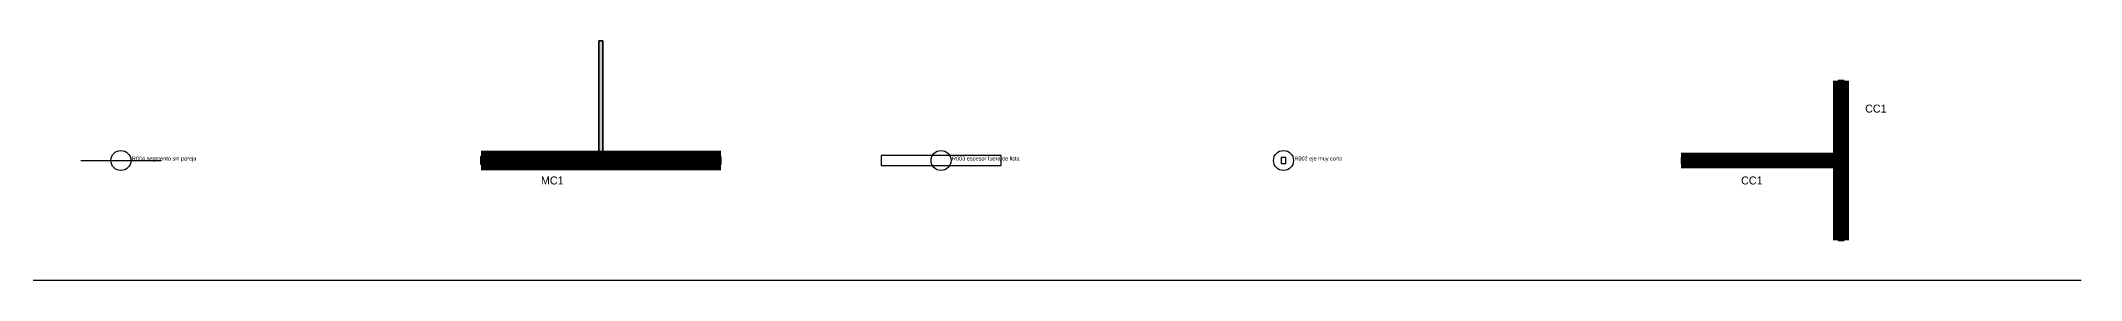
# Model space of a CAD drawing. Header units: metres. Extents: x 0 to 100, y -3 to 5.
# Drawn here: x 49 to 100, y -3 to 3 of the extents above; entities that cross this region are included whole.
import ezdxf

# ---------------------------------------------------------------- set-up
doc = ezdxf.new("R2010")
doc.units = ezdxf.units.M
doc.layers.add('00', color=8, linetype='Continuous')
doc.layers.add('REVISION', color=1, linetype='Continuous')
for name, color, linetype, transparency in [('Cimiento corrido CC1 de 0.40 x 0.20 m', 2, 'Continuous', 0.5), ('Cimiento corrido MC1 de 0.50 x 0.20 m', 4, 'Continuous', 0.5), ('N1 Muro de 10cm', 1, 'Continuous', 0.5), ('N1 Muro de 15cm', 1, 'Continuous', 0.5), ('N1 Muro de 15cm - Vano puerta', 42, 'Continuous', 0.5), ('N1 Muro de 20cm', 1, 'Continuous', 0.5)]:
    doc.layers.add(name, color=color, linetype=linetype, transparency=transparency)

# ---------------------------------------------------------------- blocks, each defined once
blk = doc.blocks.new('xMuro 20')
blk.add_hatch(color=256).paths.add_polyline_path([(0, -0.1), (1, -0.1), (1, 0.1), (0, 0.1)])
blk.add_lwpolyline([(0, -0.1), (1, -0.1), (1, 0.1), (0, 0.1)], close=True)
at = {"color": 250, "flags": 1}
for tag, p in [('ID', (0, -0.2)), ('TIPO', (0, -0.3)), ('ESPESOR', (0, -0.4)), ('LARGO', (0, -0.5)), ('ALTO', (0, -0.6)), ('AREA', (0, -0.7))]:
    blk.add_attdef(tag, p, '', height=0.08, dxfattribs=at)
blk = doc.blocks.new('xMuro 15')
blk.add_hatch(color=256).paths.add_polyline_path([(0, -0.075), (1, -0.075), (1, 0.075), (0, 0.075)])
blk.add_lwpolyline([(0, -0.075), (1, -0.075), (1, 0.075), (0, 0.075)], close=True)
at = {"color": 250, "flags": 1}
for tag, p in [('ID', (0, -0.175)), ('TIPO', (0, -0.275)), ('ESPESOR', (0, -0.375)), ('ALTO', (0, -0.575)), ('LARGO', (0, -0.475)), ('AREA', (0, -0.675))]:
    blk.add_attdef(tag, p, '', height=0.08, dxfattribs=at)
blk = doc.blocks.new('xMuro 10')
blk.add_hatch(color=256).paths.add_polyline_path([(0, -0.05), (1, -0.05), (1, 0.05), (0, 0.05)])
blk.add_lwpolyline([(0, -0.05), (1, -0.05), (1, 0.05), (0, 0.05)], close=True)
at = {"color": 250, "flags": 1}
for tag, p in [('TIPO', (0, -0.25)), ('ID', (0, -0.15)), ('ESPESOR', (0, -0.35)), ('ALTO', (0, -0.55)), ('LARGO', (0, -0.45)), ('AREA', (0, -0.65))]:
    blk.add_attdef(tag, p, '', height=0.08, dxfattribs=at)

msp = doc.modelspace()

# ---------------------------------------------------------------- linework, layer by layer
at = {"layer": '00'}
for p, q in [((62.95, 0.1), (62.95, 3)), ((62.95, 3), (63.05, 3)), ((63.05, 3), (63.05, 0.1)), ((50, 0), (52, 0)), ((60, -0.1), (60, 0.1)), ((60, 0.1), (62.95, 0.1)), ((63.05, 0.1), (66, 0.1)), ((66, 0.1), (66, -0.1)), ((73, 0.125), (70, 0.125)), ((70, 0.125), (70, -0.125)), ((73, -0.125), (73, 0.125)), ((93, 0.075), (90, 0.075)), ((90, 0.075), (90, -0.075)), ((93, -0.075), (93, 0.075)), ((66, -0.1), (60, -0.1)), ((70, -0.125), (73, -0.125)), ((90, -0.075), (93, -0.075)), ((0, -3), (100, -3))]:
    msp.add_line(p, q, dxfattribs=at)
for points in [[(93.925, -2), (94.075, -2), (94.075, 2), (93.925, 2)], [(80, -0.075), (80.12, -0.075), (80.12, 0.075), (80, 0.075)]]:
    msp.add_lwpolyline(points, close=True, dxfattribs=at)
at = {"layer": 'Cimiento corrido CC1 de 0.40 x 0.20 m', "const_width": 0.4}
for points in [[(94, -2), (94, 2)], [(90, 0), (93.8, 0)]]:
    msp.add_lwpolyline(points, dxfattribs=at)
at = {"layer": 'Cimiento corrido MC1 de 0.50 x 0.20 m', "const_width": 0.5}
msp.add_lwpolyline([(60, 0), (66, 0)], dxfattribs=at)
at = {"layer": 'REVISION', "color": 1}
for centre in [(51, 0), (71.5, 0), (80.06, 0)]:
    msp.add_circle(centre, 0.25, dxfattribs=at)

# ---------------------------------------------------------------- block references
at = {"layer": 'N1 Muro de 10cm', "xscale": 2.95, "rotation": 90}
msp.add_blockref('xMuro 10', (63, 0.05), dxfattribs=at)
at = {"layer": 'N1 Muro de 15cm', "xscale": 4, "rotation": 90}
msp.add_blockref('xMuro 15', (94, -2), dxfattribs=at)
at = {"layer": 'N1 Muro de 15cm', "xscale": 3}
msp.add_blockref('xMuro 15', (90, 0), dxfattribs=at)
at = {"layer": 'N1 Muro de 15cm - Vano puerta', "xscale": 0.9249999999999972}
msp.add_blockref('xMuro 15', (93, 0), dxfattribs=at)
at = {"layer": 'N1 Muro de 20cm', "xscale": 6}
msp.add_blockref('xMuro 20', (60, 0), dxfattribs=at)

# ---------------------------------------------------------------- texts
at = {"layer": '00'}
for s, p in [('CC1', (94.6, 1.2)), ('MC1', (61.5, -0.6)), ('CC1', (91.5, -0.6))]:
    msp.add_text(s, height=0.2, dxfattribs=at).set_placement(p)
at = {"layer": 'REVISION', "color": 1}
for s, p in [('R004 segmento sin pareja', (51.275, 0)), ('R003 espesor fuera de lista', (71.775, 0)), ('R002 eje muy corto', (80.335, 0))]:
    msp.add_text(s, height=0.1, dxfattribs=at).set_placement(p)

doc.saveas('drawing.dxf')
